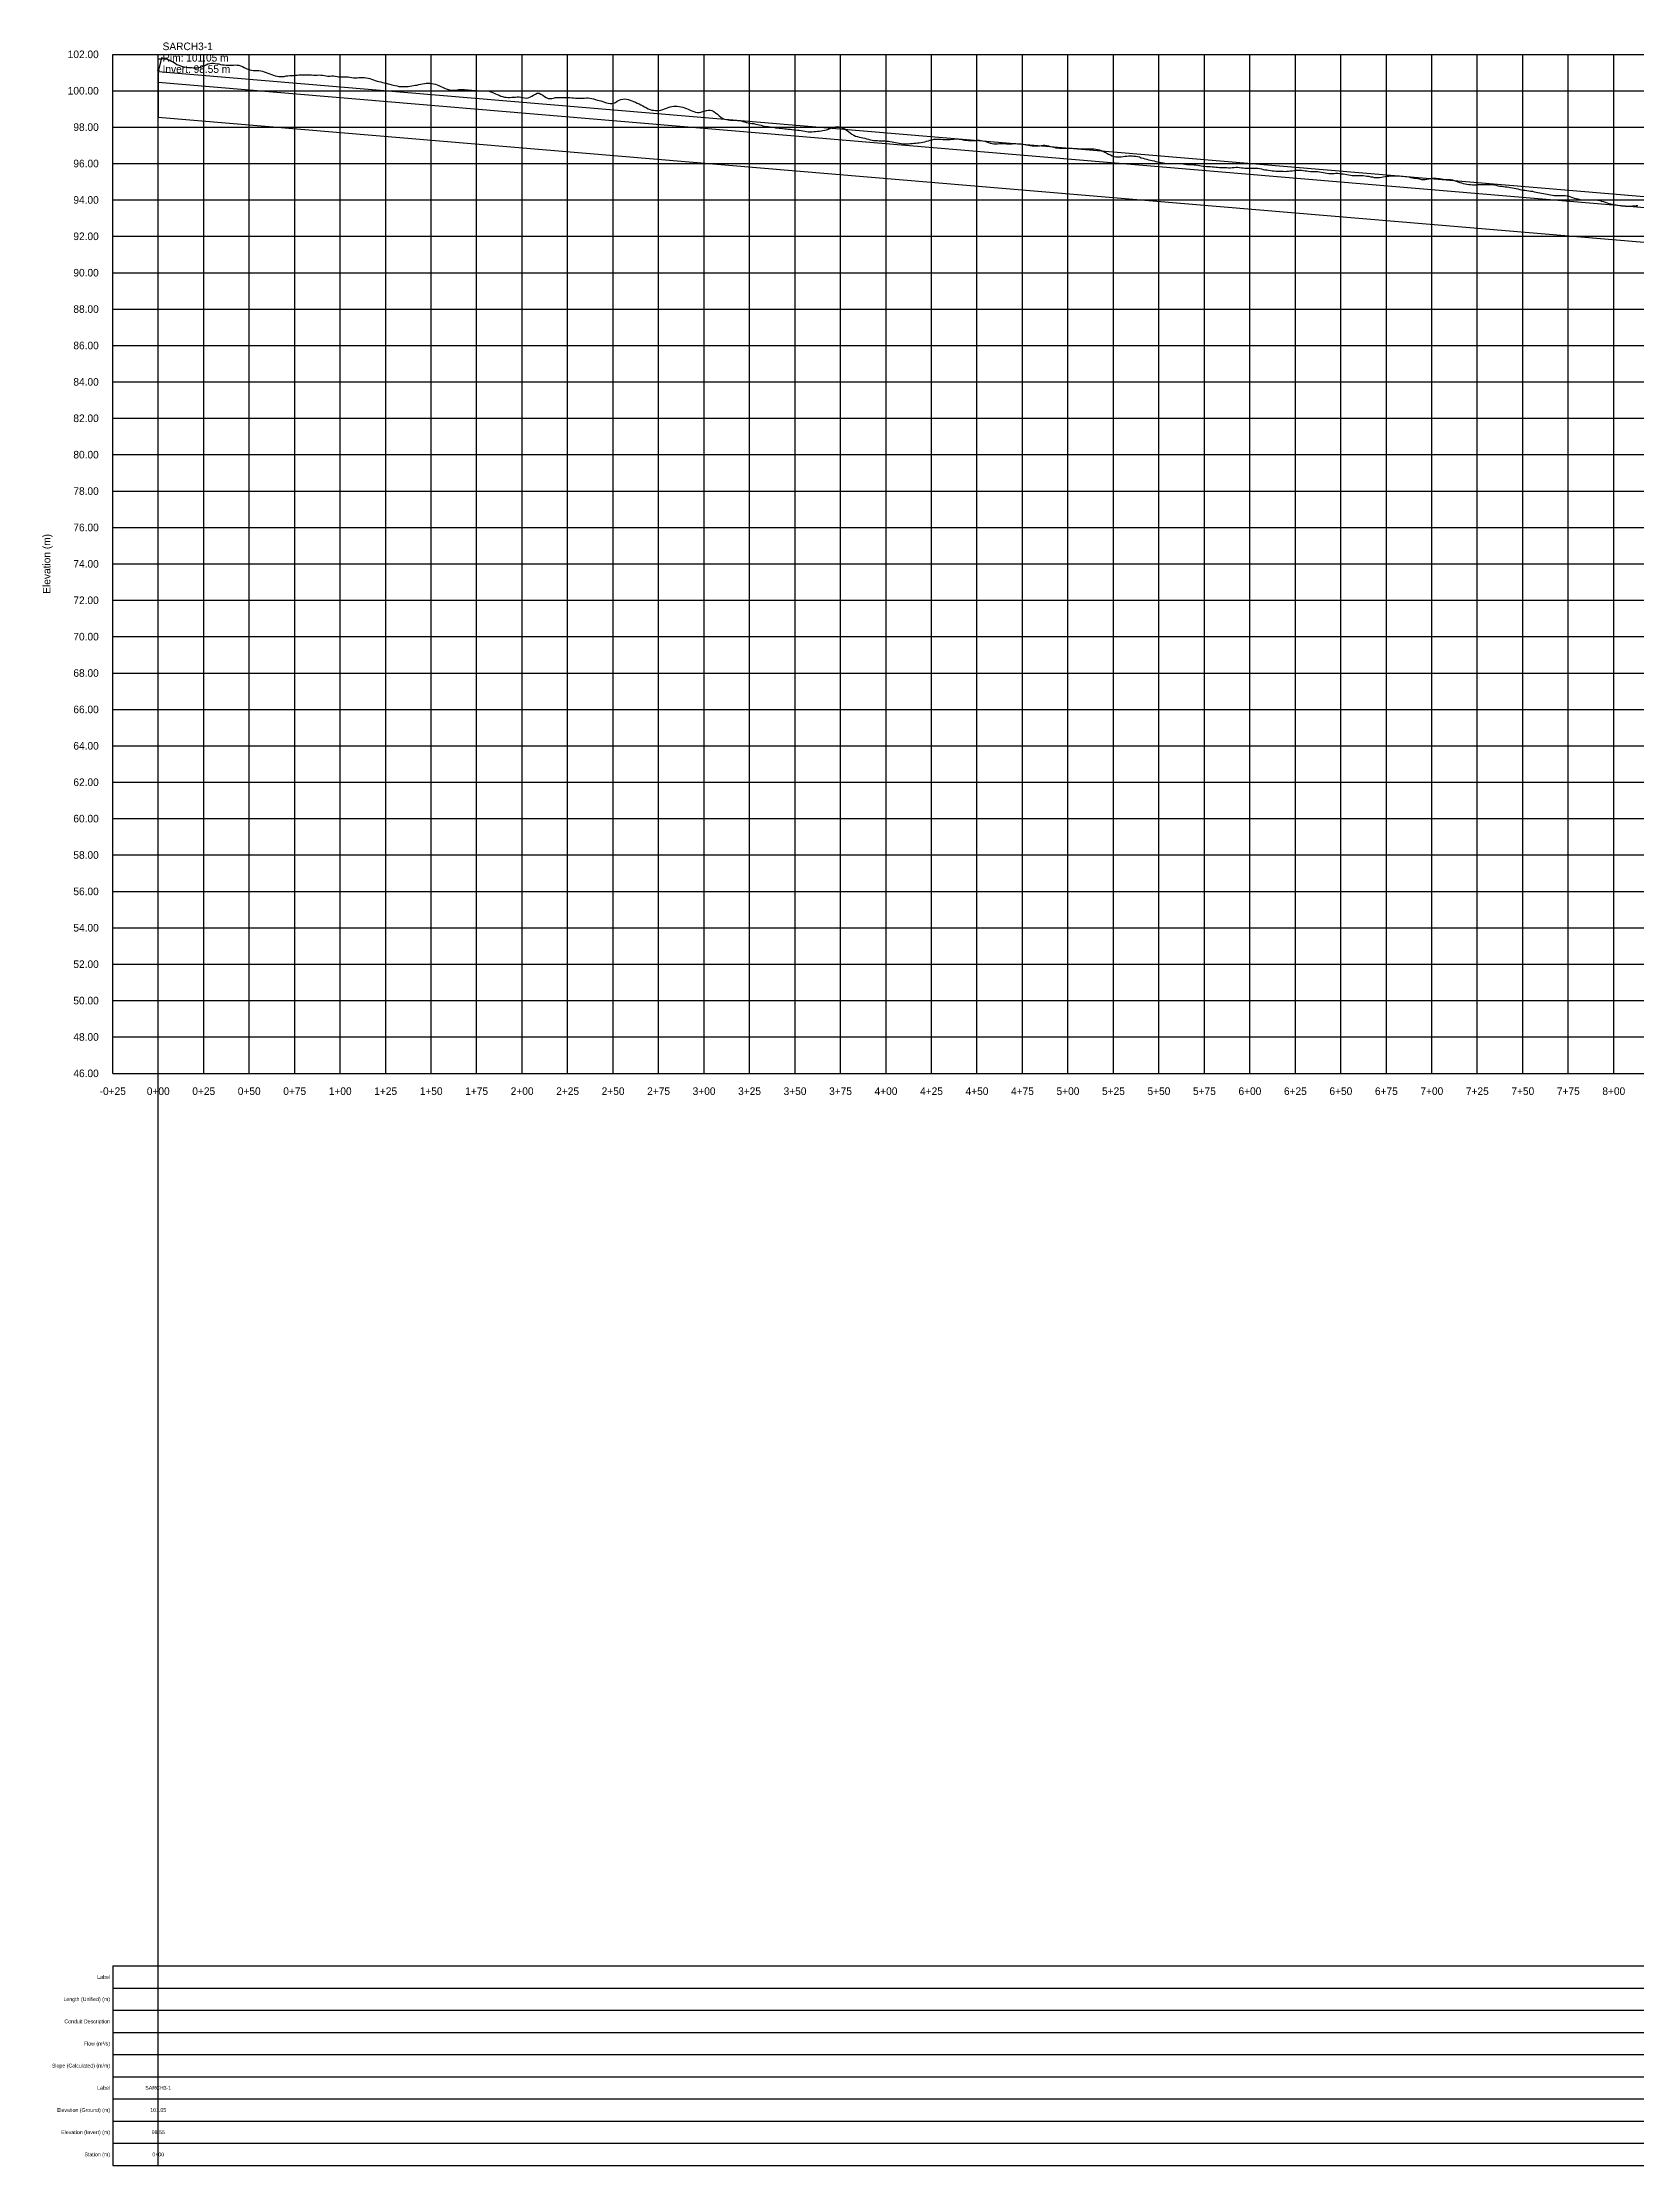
# Model space of a CAD drawing. Extents: x -64 to 6906, y -140 to 1027.
# Drawn here: x -64 to 813, y -140 to 1027 of the extents above; entities that cross this region are included whole.
import ezdxf
from ezdxf.enums import TextEntityAlignment as Align

# ---------------------------------------------------------------- set-up
doc = ezdxf.new("R2010")
doc.units = 0
for name, color, linetype in [('Annotation', 7, 'Continuous'), ('Annotation_Table', 254, 'Continuous'), ('Crown', 7, 'Continuous'), ('Grid', 254, 'Continuous'), ('Grid_Text', 7, 'Continuous'), ('Ground_Elevation', 3, 'Continuous'), ('Hydraulic_Grade', 5, 'Continuous'), ('Invert', 7, 'Continuous'), ('Structure', 7, 'Continuous')]:
    doc.layers.add(name, color=color, linetype=linetype)

msp = doc.modelspace()

# ---------------------------------------------------------------- linework, layer by layer
at = {"layer": 'Annotation', "color": 0}
msp.add_lwpolyline([(2.4, 1018.1), (1.7, 1018.1), (0, 1010.5)], dxfattribs=at)
msp.add_lwpolyline([(0, 1010.5), (-0.2, 1011.5), (0.6, 1011.3)], close=True, dxfattribs=at)
at = {"layer": 'Annotation_Table', "color": 254}
for points in [[(0, -140.2), (0, 1020)], [(-25, -30.5), (6874.9, -30.5)], [(-25, -30.5), (-25, -140.2)], [(-25, -42.7), (6874.9, -42.7)], [(-25, -54.9), (6874.9, -54.9)], [(-25, -67.1), (6874.9, -67.1)], [(-25, -79.2), (6874.9, -79.2)], [(-25, -91.4), (6874.9, -91.4)], [(-25, -103.6), (6874.9, -103.6)], [(-25, -115.8), (6874.9, -115.8)], [(-25, -128), (6874.9, -128)], [(-25, -140.2), (6874.9, -140.2)]]:
    msp.add_lwpolyline(points, dxfattribs=at)
at = {"layer": 'Crown', "color": 0}
for points in [[(0, 1010.5), (0, 1010.5)], [(0, 1010.5), (3014.3, 757)]]:
    msp.add_lwpolyline(points, dxfattribs=at)
at = {"layer": 'Grid', "color": 254}
for points in [[(-25, 1020), (6875, 1020)], [(-25, 460), (-25, 1020)], [(0, 460), (0, 1020)], [(25, 460), (25, 1020)], [(50, 460), (50, 1020)], [(75, 460), (75, 1020)], [(100, 460), (100, 1020)], [(125, 460), (125, 1020)], [(150, 460), (150, 1020)], [(175, 460), (175, 1020)], [(200, 460), (200, 1020)], [(225, 460), (225, 1020)], [(250, 460), (250, 1020)], [(275, 460), (275, 1020)], [(300, 460), (300, 1020)], [(325, 460), (325, 1020)], [(350, 460), (350, 1020)], [(375, 460), (375, 1020)], [(400, 460), (400, 1020)], [(425, 460), (425, 1020)], [(450, 460), (450, 1020)], [(475, 460), (475, 1020)], [(500, 460), (500, 1020)], [(525, 460), (525, 1020)], [(550, 460), (550, 1020)], [(575, 460), (575, 1020)], [(600, 460), (600, 1020)], [(625, 460), (625, 1020)], [(650, 460), (650, 1020)], [(675, 460), (675, 1020)], [(700, 460), (700, 1020)], [(725, 460), (725, 1020)], [(750, 460), (750, 1020)], [(775, 460), (775, 1020)], [(800, 460), (800, 1020)], [(-25, 1000), (6875, 1000)], [(-25, 980), (6875, 980)], [(-25, 960), (6875, 960)], [(-25, 940), (6875, 940)], [(-25, 920), (6875, 920)], [(-25, 900), (6875, 900)], [(-25, 880), (6875, 880)], [(-25, 860), (6875, 860)], [(-25, 840), (6875, 840)], [(-25, 820), (6875, 820)], [(-25, 800), (6875, 800)], [(-25, 780), (6875, 780)], [(-25, 760), (6875, 760)], [(-25, 740), (6875, 740)], [(-25, 720), (6875, 720)], [(-25, 700), (6875, 700)], [(-25, 680), (6875, 680)], [(-25, 660), (6875, 660)], [(-25, 640), (6875, 640)], [(-25, 620), (6875, 620)], [(-25, 600), (6875, 600)], [(-25, 580), (6875, 580)], [(-25, 560), (6875, 560)], [(-25, 540), (6875, 540)], [(-25, 520), (6875, 520)], [(-25, 500), (6875, 500)], [(-25, 480), (6875, 480)], [(-25, 460), (6875, 460)]]:
    msp.add_lwpolyline(points, dxfattribs=at)
at = {"layer": 'Ground_Elevation', "color": 3}
msp.add_lwpolyline([(0.3, 1017.5), (1.3, 1017.6), (2.3, 1017.7), (3.3, 1017.6), (4.3, 1017.5), (5.3, 1017.2), (6.3, 1016.8), (7.3, 1016.2), (8.3, 1015.7), (9.3, 1015.1), (10.3, 1014.5), (11.3, 1014.1), (12.3, 1013.7), (13.3, 1013.4), (14.3, 1013.2), (15.3, 1013), (16.3, 1012.8), (17.3, 1012.8), (18.3, 1012.7), (19.3, 1012.6), (20.3, 1012.6), (21.3, 1012.6), (22.3, 1012.7), (23.3, 1012.9), (24.3, 1013.3), (25.3, 1013.7), (26.3, 1014.2), (27.3, 1014.7), (28.3, 1015), (29.3, 1015.2), (30.3, 1015.1), (31.3, 1015), (32.3, 1014.8), (33.3, 1014.7), (34.3, 1014.5), (35.3, 1014.3), (36.3, 1014.2), (37.3, 1014.1), (38.3, 1014), (39.3, 1014), (40.3, 1014), (41.3, 1014.1), (42.3, 1014.2), (43.3, 1014.1), (44.3, 1014), (45.3, 1013.7), (46.3, 1013.3), (47.3, 1012.8), (48.3, 1012.3), (49.3, 1011.9), (50.3, 1011.5), (51.3, 1011.3), (52.3, 1011.2), (53.3, 1011.2), (54.3, 1011.1), (55.3, 1011.1), (56.3, 1010.9), (57.3, 1010.7), (58.3, 1010.4), (59.3, 1010), (60.3, 1009.7), (61.3, 1009.3), (62.3, 1008.9), (63.3, 1008.5), (64.3, 1008.2), (65.3, 1008), (66.3, 1007.8), (67.3, 1007.8), (68.3, 1007.8), (69.3, 1007.9), (70.3, 1008.1), (71.3, 1008.2), (72.3, 1008.3), (73.3, 1008.4), (74.3, 1008.4), (75.3, 1008.5), (76.3, 1008.6), (77.3, 1008.7), (78.3, 1008.8), (79.3, 1008.8), (80.3, 1008.8), (81.3, 1008.8), (82.3, 1008.8), (83.3, 1008.7), (84.3, 1008.7), (85.3, 1008.6), (86.3, 1008.6), (87.3, 1008.6), (88.3, 1008.7), (89.3, 1008.6), (90.3, 1008.5), (91.3, 1008.3), (92.3, 1008.1), (93.3, 1008), (94.3, 1008), (95.3, 1008.1), (96.3, 1008.1), (97.3, 1008), (98.3, 1007.9), (99.3, 1007.7), (100.3, 1007.7), (101.3, 1007.6), (102.3, 1007.7), (103.3, 1007.7), (104.3, 1007.6), (105.3, 1007.4), (106.3, 1007.2), (107.3, 1007), (108.3, 1007), (109.3, 1007.1), (110.3, 1007.2), (111.3, 1007.3), (112.3, 1007.3), (113.3, 1007.3), (114.3, 1007.1), (115.3, 1006.9), (116.3, 1006.7), (117.3, 1006.4), (118.3, 1006), (119.3, 1005.7), (120.3, 1005.3), (121.3, 1005), (122.3, 1004.8), (123.3, 1004.5), (124.3, 1004.3), (125.3, 1004.1), (126.3, 1003.8), (127.3, 1003.6), (128.3, 1003.3), (129.3, 1003.1), (130.3, 1002.8), (131.3, 1002.6), (132.3, 1002.4), (133.3, 1002.3), (134.3, 1002.3), (135.3, 1002.3), (136.3, 1002.3), (137.3, 1002.4), (138.3, 1002.5), (139.3, 1002.6), (140.3, 1002.8), (141.3, 1003), (142.3, 1003.1), (143.3, 1003.4), (144.3, 1003.6), (145.3, 1003.8), (146.3, 1004), (147.3, 1004.1), (148.3, 1004.2), (149.3, 1004.1), (150.3, 1004), (151.3, 1003.8), (152.3, 1003.6), (153.3, 1003.2), (154.3, 1002.8), (155.3, 1002.4), (156.3, 1001.9), (157.3, 1001.4), (158.3, 1001), (159.3, 1000.7), (160.3, 1000.5), (161.3, 1000.4), (162.3, 1000.3), (163.3, 1000.4), (164.3, 1000.5), (165.3, 1000.6), (166.3, 1000.6), (167.3, 1000.6), (168.3, 1000.6), (169.3, 1000.5), (170.3, 1000.5), (171.3, 1000.4), (172.3, 1000.3), (173.3, 1000.2), (174.3, 1000.1), (175.3, 1000.1), (176.3, 1000), (177.3, 1000), (178.3, 1000), (179.3, 1000), (180.3, 1000), (181.3, 999.9), (182.3, 999.6), (183.3, 999.2), (184.3, 998.8), (185.3, 998.3), (186.3, 997.9), (187.3, 997.5), (188.3, 997.1), (189.3, 996.8), (190.3, 996.5), (191.3, 996.4), (192.3, 996.3), (193.3, 996.3), (194.3, 996.4), (195.3, 996.4), (196.3, 996.5), (197.3, 996.6), (198.3, 996.6), (199.3, 996.5), (200.3, 996.3), (201.3, 996.1), (202.3, 996), (203.3, 996.1), (204.3, 996.5), (205.3, 997), (206.3, 997.6), (207.3, 998.2), (208.3, 998.6), (209.3, 998.6), (210.3, 998.2), (211.3, 997.6), (212.3, 996.9), (213.3, 996.2), (214.3, 995.8), (215.3, 995.7), (216.3, 995.8), (217.3, 996), (218.3, 996.2), (219.3, 996.3), (220.3, 996.3), (221.3, 996.3), (222.3, 996.2), (223.3, 996.2), (224.3, 996.2), (225.3, 996.2), (226.3, 996.2), (227.3, 996.1), (228.3, 996.1), (229.3, 996), (230.3, 995.9), (231.3, 995.9), (232.3, 995.9), (233.3, 995.9), (234.3, 996), (235.3, 996.1), (236.3, 996.1), (237.3, 996), (238.3, 995.8), (239.3, 995.5), (240.3, 995.2), (241.3, 994.9), (242.3, 994.6), (243.3, 994.4), (244.3, 994.1), (245.3, 993.8), (246.3, 993.4), (247.3, 993.1), (248.3, 992.9), (249.3, 992.9), (250.3, 993.1), (251.3, 993.6), (252.3, 994.2), (253.3, 994.8), (254.3, 995.2), (255.3, 995.4), (256.3, 995.5), (257.3, 995.4), (258.3, 995.1), (259.3, 994.8), (260.3, 994.5), (261.3, 994.1), (262.3, 993.7), (263.3, 993.2), (264.3, 992.8), (265.3, 992.3), (266.3, 991.7), (267.3, 991.2), (268.3, 990.6), (269.3, 990.1), (270.3, 989.7), (271.3, 989.4), (272.3, 989.3), (273.3, 989.2), (274.3, 989.2), (275.3, 989.2), (276.3, 989.4), (277.3, 989.7), (278.3, 990), (279.3, 990.4), (280.3, 990.8), (281.3, 991.1), (282.3, 991.3), (283.3, 991.5), (284.3, 991.5), (285.3, 991.5), (286.3, 991.4), (287.3, 991.2), (288.3, 991), (289.3, 990.6), (290.3, 990.3), (291.3, 989.8), (292.3, 989.4), (293.3, 988.9), (294.3, 988.5), (295.3, 988.3), (296.3, 988.1), (297.3, 988.1), (298.3, 988.2), (299.3, 988.5), (300.3, 988.8), (301.3, 989.1), (302.3, 989.3), (303.3, 989.3), (304.3, 989.1), (305.3, 988.6), (306.3, 987.9), (307.3, 987.1), (308.3, 986.2), (309.3, 985.4), (310.3, 984.7), (311.3, 984.3), (312.3, 984.1), (313.3, 984), (314.3, 983.9), (315.3, 983.9), (316.3, 983.9), (317.3, 983.8), (318.3, 983.7), (319.3, 983.6), (320.3, 983.4), (321.3, 983.1), (322.3, 982.9), (323.3, 982.6), (324.3, 982.4), (325.3, 982.2), (326.3, 982), (327.3, 981.9), (328.3, 981.7), (329.3, 981.4), (330.3, 981.2), (331.3, 981), (332.3, 980.8), (333.3, 980.6), (334.3, 980.4), (335.3, 980.3), (336.3, 980.1), (337.3, 980), (338.3, 979.9), (339.3, 979.7), (340.3, 979.6), (341.3, 979.5), (342.3, 979.4), (343.3, 979.3), (344.3, 979.1), (345.3, 979), (346.3, 978.8), (347.3, 978.8), (348.3, 978.7), (349.3, 978.6), (350.3, 978.5), (351.3, 978.4), (352.3, 978.3), (353.3, 978.1), (354.3, 977.9), (355.3, 977.8), (356.3, 977.6), (357.3, 977.5), (358.3, 977.5), (359.3, 977.5), (360.3, 977.6), (361.3, 977.6), (362.3, 977.7), (363.3, 977.8), (364.3, 977.9), (365.3, 978.1), (366.3, 978.3), (367.3, 978.6), (368.3, 978.9), (369.3, 979.3), (370.3, 979.7), (371.3, 980), (372.3, 980.2), (373.3, 980.3), (374.3, 980.2), (375.3, 979.9), (376.3, 979.5), (377.3, 979), (378.3, 978.3), (379.3, 977.6), (380.3, 976.8), (381.3, 976.1), (382.3, 975.6), (383.3, 975.1), (384.3, 974.8), (385.3, 974.5), (386.3, 974.3), (387.3, 974.1), (388.3, 973.9), (389.3, 973.6), (390.3, 973.3), (391.3, 973), (392.3, 972.8), (393.3, 972.7), (394.3, 972.6), (395.3, 972.6), (396.3, 972.5), (397.3, 972.5), (398.3, 972.4), (399.3, 972.4), (400.3, 972.3), (401.3, 972.2), (402.3, 972.1), (403.3, 971.9), (404.3, 971.8), (405.3, 971.6), (406.3, 971.4), (407.3, 971.2), (408.3, 971), (409.3, 970.9), (410.3, 970.9), (411.3, 970.9), (412.3, 970.9), (413.3, 971), (414.3, 971), (415.3, 971.1), (416.3, 971.2), (417.3, 971.3), (418.3, 971.4), (419.3, 971.6), (420.3, 971.7), (421.3, 971.9), (422.3, 972.2), (423.3, 972.5), (424.3, 972.8), (425.3, 973.1), (426.3, 973.3), (427.3, 973.4), (428.3, 973.4), (429.3, 973.4), (430.3, 973.3), (431.3, 973.2), (432.3, 973.2), (433.3, 973.2), (434.3, 973.2), (435.3, 973.2), (436.3, 973.3), (437.3, 973.4), (438.3, 973.5), (439.3, 973.5), (440.3, 973.4), (441.3, 973.3), (442.3, 973.1), (443.3, 972.9), (444.3, 972.8), (445.3, 972.6), (446.3, 972.6), (447.3, 972.6), (448.3, 972.6), (449.3, 972.7), (450.3, 972.8), (451.3, 972.8), (452.3, 972.7), (453.3, 972.5), (454.3, 972.2), (455.3, 971.9), (456.3, 971.5), (457.3, 971.2), (458.3, 971), (459.3, 970.9), (460.3, 970.9), (461.3, 970.9), (462.3, 971), (463.3, 971), (464.3, 971), (465.3, 971), (466.3, 970.9), (467.3, 970.9), (468.3, 970.9), (469.3, 970.9), (470.3, 971), (471.3, 971), (472.3, 970.9), (473.3, 970.9), (474.3, 970.8), (475.3, 970.6), (476.3, 970.5), (477.3, 970.3), (478.3, 970.1), (479.3, 969.9), (480.3, 969.8), (481.3, 969.7), (482.3, 969.7), (483.3, 969.8), (484.3, 969.8), (485.3, 969.9), (486.3, 970), (487.3, 970), (488.3, 969.9), (489.3, 969.7), (490.3, 969.4), (491.3, 969.1), (492.3, 968.9), (493.3, 968.7), (494.3, 968.6), (495.3, 968.5), (496.3, 968.5), (497.3, 968.5), (498.3, 968.5), (499.3, 968.5), (500.3, 968.5), (501.3, 968.5), (502.3, 968.4), (503.3, 968.3), (504.3, 968.3), (505.3, 968.2), (506.3, 968.1), (507.3, 968.1), (508.3, 968.1), (509.3, 968.1), (510.3, 968.1), (511.3, 968), (512.3, 968), (513.3, 968), (514.3, 968), (515.3, 967.9), (516.3, 967.7), (517.3, 967.5), (518.3, 967.1), (519.3, 966.7), (520.3, 966.2), (521.3, 965.7), (522.3, 965.2), (523.3, 964.7), (524.3, 964.3), (525.3, 963.9), (526.3, 963.7), (527.3, 963.6), (528.3, 963.6), (529.3, 963.7), (530.3, 963.9), (531.3, 964), (532.3, 964.1), (533.3, 964.2), (534.3, 964.2), (535.3, 964.2), (536.3, 964.1), (537.3, 964), (538.3, 963.8), (539.3, 963.6), (540.3, 963.2), (541.3, 962.9), (542.3, 962.6), (543.3, 962.3), (544.3, 962.1), (545.3, 961.8), (546.3, 961.6), (547.3, 961.4), (548.3, 961.1), (549.3, 961), (550.3, 960.7), (551.3, 960.6), (552.3, 960.4), (553.3, 960.2), (554.3, 960.1), (555.3, 960), (556.3, 960), (557.3, 960), (558.3, 960), (559.3, 960), (560.3, 960.1), (561.3, 960), (562.3, 960), (563.3, 959.8), (564.3, 959.7), (565.3, 959.5), (566.3, 959.4), (567.3, 959.4), (568.3, 959.4), (569.3, 959.3), (570.3, 959.2), (571.3, 959.1), (572.3, 958.9), (573.3, 958.8), (574.3, 958.6), (575.3, 958.5), (576.3, 958.4), (577.3, 958.4), (578.3, 958.3), (579.3, 958.2), (580.3, 958.1), (581.3, 958), (582.3, 958), (583.3, 957.9), (584.3, 957.9), (585.3, 957.8), (586.3, 957.8), (587.3, 957.8), (588.3, 957.7), (589.3, 957.7), (590.3, 957.8), (591.3, 957.9), (592.3, 958), (593.3, 958), (594.3, 957.9), (595.3, 957.7), (596.3, 957.6), (597.3, 957.5), (598.3, 957.4), (599.3, 957.4), (600.3, 957.4), (601.3, 957.4), (602.3, 957.4), (603.3, 957.4), (604.3, 957.4), (605.3, 957.2), (606.3, 957), (607.3, 956.8), (608.3, 956.6), (609.3, 956.5), (610.3, 956.3), (611.3, 956.2), (612.3, 956), (613.3, 955.9), (614.3, 955.8), (615.3, 955.8), (616.3, 955.8), (617.3, 955.8), (618.3, 955.8), (619.3, 955.7), (620.3, 955.8), (621.3, 955.8), (622.3, 955.9), (623.3, 956), (624.3, 956.2), (625.3, 956.3), (626.3, 956.3), (627.3, 956.3), (628.3, 956.3), (629.3, 956.1), (630.3, 956), (631.3, 955.9), (632.3, 955.8), (633.3, 955.7), (634.3, 955.7), (635.3, 955.7), (636.3, 955.7), (637.3, 955.6), (638.3, 955.5), (639.3, 955.2), (640.3, 955), (641.3, 954.8), (642.3, 954.7), (643.3, 954.5), (644.3, 954.5), (645.3, 954.6), (646.3, 954.6), (647.3, 954.7), (648.3, 954.7), (649.3, 954.6), (650.3, 954.4), (651.3, 954.3), (652.3, 954.1), (653.3, 953.9), (654.3, 953.7), (655.3, 953.6), (656.3, 953.5), (657.3, 953.5), (658.3, 953.5), (659.3, 953.5), (660.3, 953.5), (661.3, 953.5), (662.3, 953.5), (663.3, 953.3), (664.3, 953.1), (665.3, 953), (666.3, 952.7), (667.3, 952.6), (668.3, 952.4), (669.3, 952.4), (670.3, 952.3), (671.3, 952.4), (672.3, 952.5), (673.3, 952.6), (674.3, 952.8), (675.3, 953), (676.3, 953.1), (677.3, 953.2), (678.3, 953.3), (679.3, 953.3), (680.3, 953.3), (681.3, 953.3), (682.3, 953.2), (683.3, 953.1), (684.3, 953.1), (685.3, 952.9), (686.3, 952.8), (687.3, 952.6), (688.3, 952.4), (689.3, 952.2), (690.3, 952), (691.3, 951.9), (692.3, 951.7), (693.3, 951.5), (694.3, 951.3), (695.3, 951.3), (696.3, 951.3), (697.3, 951.4), (698.3, 951.6), (699.3, 951.8), (700.3, 951.9), (701.3, 952), (702.3, 951.9), (703.3, 951.8), (704.3, 951.7), (705.3, 951.5), (706.3, 951.4), (707.3, 951.3), (708.3, 951.3), (709.3, 951.3), (710.3, 951.2), (711.3, 951), (712.3, 950.7), (713.3, 950.3), (714.3, 950), (715.3, 949.6), (716.3, 949.3), (717.3, 949), (718.3, 948.8), (719.3, 948.6), (720.3, 948.5), (721.3, 948.4), (722.3, 948.3), (723.3, 948.3), (724.3, 948.3), (725.3, 948.4), (726.3, 948.4), (727.3, 948.5), (728.3, 948.5), (729.3, 948.5), (730.3, 948.5), (731.3, 948.5), (732.3, 948.5), (733.3, 948.4), (734.3, 948.2), (735.3, 948.1), (736.3, 947.8), (737.3, 947.6), (738.3, 947.5), (739.3, 947.3), (740.3, 947.2), (741.3, 947.1), (742.3, 947), (743.3, 946.9), (744.3, 946.7), (745.3, 946.4), (746.3, 946.2), (747.3, 946), (748.3, 945.8), (749.3, 945.6), (750.3, 945.4), (751.3, 945.3), (752.3, 945.1), (753.3, 945), (754.3, 944.8), (755.3, 944.8), (756.3, 944.5), (757.3, 944.3), (758.3, 944), (759.3, 943.9), (760.3, 943.7), (761.3, 943.5), (762.3, 943.3), (763.3, 943.1), (764.3, 942.9), (765.3, 942.7), (766.3, 942.6), (767.3, 942.5), (768.3, 942.4), (769.3, 942.4), (770.3, 942.5), (771.3, 942.5), (772.3, 942.5), (773.3, 942.4), (774.3, 942.3), (775.3, 942), (776.3, 941.7), (777.3, 941.3), (778.3, 941), (779.3, 940.7), (780.3, 940.5), (781.3, 940.3), (782.3, 940.1), (783.3, 940.1), (784.3, 940), (785.3, 940), (786.3, 940), (787.3, 940), (788.3, 940.1), (789.3, 940.1), (790.3, 940), (791.3, 939.9), (792.3, 939.7), (793.3, 939.4), (794.3, 939.1), (795.3, 938.8), (796.3, 938.4), (797.3, 938.1), (798.3, 937.9), (799.3, 937.7), (800.3, 937.5), (801.3, 937.3), (802.3, 937.2), (803.3, 937), (804.3, 936.8), (805.3, 936.7), (806.3, 936.6), (807.3, 936.6), (808.3, 936.6), (809.3, 936.6), (810.3, 936.7), (811.3, 936.8), (812.3, 936.9), (813.3, 936.9)], dxfattribs=at)
at = {"layer": 'Hydraulic_Grade', "color": 5}
msp.add_lwpolyline([(0, 1004.7), (3014.3, 750.7)], dxfattribs=at)
at = {"layer": 'Invert', "color": 0}
for points in [[(0, 985.5), (0, 985.5)], [(0, 985.5), (3014.3, 732)]]:
    msp.add_lwpolyline(points, dxfattribs=at)
at = {"layer": 'Structure', "color": 0}
msp.add_lwpolyline([(0, 1010.5), (0, 985.5)], dxfattribs=at)
msp.add_lwpolyline([(0, 1010.5), (0, 985.5)], dxfattribs=at)

# ---------------------------------------------------------------- texts
at = {"layer": 'Annotation', "color": 0}
for s, height, p in [('SARCH3-1', 4.17, (2.4, 1024.4)), ('Rim: 101.05 m', 4.167, (2.4, 1018.1)), ('Invert: 98.55 m', 4.167, (2.4, 1011.9))]:
    msp.add_text(s, height=height, dxfattribs=at).set_placement(p, align=Align.MIDDLE_LEFT)
at = {"layer": 'Annotation_Table', "color": 0}
for s, height, p in [('Label', 2.08, (-26.5, -36.6)), ('Length (Unified) (m)', 2.083, (-26.5, -48.8)), ('Conduit Description', 2.083, (-26.5, -61)), ('Flow (m³/s)', 2.083, (-26.5, -73.2)), ('Slope (Calculated) (m/m)', 2.083, (-26.5, -85.3)), ('Label', 2.08, (-26.5, -97.5)), ('Elevation (Ground) (m)', 2.083, (-26.5, -109.7)), ('Elevation (Invert) (m)', 2.083, (-26.5, -121.9)), ('Station (m)', 2.083, (-26.5, -134.1))]:
    msp.add_text(s, height=height, dxfattribs=at).set_placement(p, align=Align.MIDDLE_RIGHT)
for s, p in [('SARCH3-1', (0, -97.5)), ('101.05', (0, -109.7)), ('98.55', (0, -121.9)), ('0+00', (0, -134.1))]:
    msp.add_text(s, height=2.08, dxfattribs=at).set_placement(p, align=Align.MIDDLE_CENTER)
at = {"layer": 'Grid_Text', "color": 0}
for s, p in [('102.00', (-32.7, 1020)), ('100.00', (-32.7, 1000)), ('98.00', (-32.7, 980)), ('96.00', (-32.7, 960)), ('94.00', (-32.7, 940)), ('92.00', (-32.7, 920)), ('90.00', (-32.7, 900)), ('88.00', (-32.7, 880)), ('86.00', (-32.7, 860)), ('84.00', (-32.7, 840)), ('82.00', (-32.7, 820)), ('80.00', (-32.7, 800)), ('78.00', (-32.7, 780)), ('76.00', (-32.7, 760)), ('74.00', (-32.7, 740)), ('72.00', (-32.7, 720)), ('70.00', (-32.7, 700)), ('68.00', (-32.7, 680)), ('66.00', (-32.7, 660)), ('64.00', (-32.7, 640)), ('62.00', (-32.7, 620)), ('60.00', (-32.7, 600)), ('58.00', (-32.7, 580)), ('56.00', (-32.7, 560)), ('54.00', (-32.7, 540)), ('52.00', (-32.7, 520)), ('50.00', (-32.7, 500)), ('48.00', (-32.7, 480)), ('46.00', (-32.7, 460))]:
    msp.add_text(s, height=4.17, dxfattribs=at).set_placement(p, align=Align.MIDDLE_RIGHT)
msp.add_text('Elevation (m)', height=4.167, rotation=90, dxfattribs=at).set_placement((-58, 740), align=Align.BOTTOM_CENTER)
for s, p in [('-0+25', (-25, 452.3)), ('0+00', (0, 452.3)), ('0+25', (25, 452.3)), ('0+50', (50, 452.3)), ('0+75', (75, 452.3)), ('1+00', (100, 452.3)), ('1+25', (125, 452.3)), ('1+50', (150, 452.3)), ('1+75', (175, 452.3)), ('2+00', (200, 452.3)), ('2+25', (225, 452.3)), ('2+50', (250, 452.3)), ('2+75', (275, 452.3)), ('3+00', (300, 452.3)), ('3+25', (325, 452.3)), ('3+50', (350, 452.3)), ('3+75', (375, 452.3)), ('4+00', (400, 452.3)), ('4+25', (425, 452.3)), ('4+50', (450, 452.3)), ('4+75', (475, 452.3)), ('5+00', (500, 452.3)), ('5+25', (525, 452.3)), ('5+50', (550, 452.3)), ('5+75', (575, 452.3)), ('6+00', (600, 452.3)), ('6+25', (625, 452.3)), ('6+50', (650, 452.3)), ('6+75', (675, 452.3)), ('7+00', (700, 452.3)), ('7+25', (725, 452.3)), ('7+50', (750, 452.3)), ('7+75', (775, 452.3)), ('8+00', (800, 452.3))]:
    msp.add_text(s, height=4.17, dxfattribs=at).set_placement(p, align=Align.TOP_CENTER)

doc.saveas('drawing.dxf')
